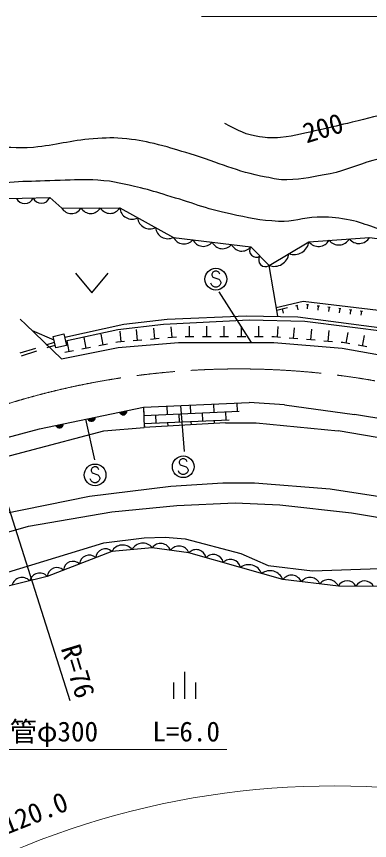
# Model space of a CAD drawing. Units: millimetres, scale not verified. Extents: x 40000 to 680000, y 20000 to 380000.
# Drawn here: x 363851 to 396392, y 238059 to 313902 of the extents above; entities that cross this region are included whole.
import ezdxf
from ezdxf.enums import TextEntityAlignment as Align

# ---------------------------------------------------------------- set-up
doc = ezdxf.new("R2010")
doc.units = ezdxf.units.MM
doc.header["$LTSCALE"] = 1000
doc.linetypes.add('CHAIN', pattern=[18.5, 12, -1.5, 3.5, -1.5])
for name, color, linetype, lineweight in [('M-BGD', 7, 'Continuous', 25), ('M-BMK', 2, 'CHAIN', 13), ('M-BMK-SRVR', 3, 'Continuous', 25), ('M-STR-HTXT', 7, 'Continuous', 13), ('M-STR-STRC', 7, 'Continuous', 25)]:
    doc.layers.add(name, color=color, linetype=linetype, lineweight=lineweight)
doc.styles.add('ＭＳ ゴシック', font='')
doc.styles.get('ＭＳ ゴシック').set_extended_font_data('MS Gothic')

msp = doc.modelspace()

# ---------------------------------------------------------------- linework, layer by layer
at = {"layer": 'M-BGD'}
for p, q in [((387925, 286305), (387134, 290980)), ((369301, 290270), (370801, 288470)), ((370801, 288470), (372301, 290270)), ((387845, 286875), (388819, 287102)), ((388332, 286988), (388423, 286599)), ((389598, 287283), (389793, 287329)), ((389695, 287306), (389786, 286916)), ((390578, 287405), (390776, 287381)), ((390677, 287393), (390629, 286996)), ((391570, 287285), (391769, 287261)), ((391670, 287273), (391622, 286876)), ((392563, 287165), (392762, 287141)), ((392662, 287153), (392614, 286756)), ((393556, 287045), (393754, 287021)), ((393655, 287033), (393607, 286636)), ((394549, 286925), (394747, 286901)), ((394648, 286913), (394600, 286516)), ((395541, 286805), (395740, 286781)), ((395641, 286793), (395593, 286396)), ((364718, 285563), (364194, 286046)), ((368004, 282404), (364718, 285563)), ((376605, 284219), (376522, 285216)), ((378200, 284353), (378116, 285350)), ((379798, 284402), (379798, 285402)), ((381398, 284402), (381398, 285402)), ((382998, 284402), (382998, 285402)), ((384598, 284402), (384598, 285402)), ((386198, 284402), (386198, 285402)), ((387901, 284378), (387981, 285375)), ((389392, 284257), (389473, 285254)), ((367313, 284119), (365338, 284967)), ((371842, 283673), (371651, 284654)), ((373486, 283957), (373403, 284954)), ((375011, 284085), (374927, 285082)), ((390987, 284128), (391067, 285125)), ((392581, 283999), (392662, 284996)), ((394252, 283833), (394428, 284817)), ((395748, 283565), (395924, 284549)), ((366584, 283670), (367361, 283911)), ((368702, 283060), (368510, 284041)), ((370272, 283366), (370080, 284348)), ((372235, 283750), (371450, 283596)), ((373158, 283930), (373020, 283903)), ((373815, 283985), (373158, 283930)), ((375410, 284119), (374612, 284052)), ((377004, 284253), (376207, 284186)), ((378598, 284387), (377801, 284320)), ((380198, 284402), (379398, 284402)), ((381798, 284402), (380998, 284402)), ((383398, 284402), (382598, 284402)), ((384998, 284402), (384198, 284402)), ((386598, 284402), (385798, 284402)), ((387606, 284402), (387398, 284402)), ((388196, 284354), (387606, 284402)), ((389791, 284225), (388993, 284290)), ((391385, 284096), (390588, 284161)), ((392980, 283967), (392183, 284031)), ((393937, 283889), (393778, 283902)), ((394567, 283777), (393937, 283889)), ((364197, 282930), (365629, 283374)), ((364302, 282682), (365735, 283126)), ((366690, 283422), (367422, 283649)), ((369094, 283136), (368309, 282983)), ((370665, 283443), (369879, 283290)), ((396142, 283495), (395354, 283636)), ((375562, 277929), (385292, 278370)), ((388562, 278158), (385292, 278370)), ((375562, 277929), (375606, 276082)), ((375562, 277929), (375596, 277180)), ((377710, 278027), (377744, 277277)), ((379858, 278124), (379892, 277375)), ((382006, 278221), (382040, 277472)), ((384154, 278319), (384188, 277570)), ((388562, 278158), (395019, 277267)), ((375580, 277179), (384373, 277578)), ((376670, 277229), (376704, 276480)), ((378818, 277326), (378852, 276577)), ((380966, 277423), (381000, 276674)), ((383114, 277521), (383148, 276772)), ((403599, 275823), (395019, 277267)), ((375598, 276429), (383455, 276786)), ((383126, 276501), (375606, 276082)), ((375630, 276431), (375646, 276084)), ((377778, 276528), (377793, 276204)), ((379926, 276626), (379940, 276323)), ((382074, 276723), (382086, 276443)), ((383126, 276501), (385929, 276501)), ((385929, 276501), (393490, 275780)), ((401985, 274294), (393490, 275780)), ((379339, 253589), (379339, 251089)), ((378339, 252589), (378339, 251089)), ((380339, 252589), (380339, 251089))]:
    msp.add_line(p, q, dxfattribs=at)
for points in [[(346923, 280356), (343045, 286456), (342612, 288309), (344475, 291197), (351696, 295039), (359258, 297059), (366913, 297226), (368025, 296262), (373372, 296281), (378321, 293575), (385447, 292704), (387134, 290980), (390803, 293167), (396391, 293575), (405696, 292333), (407688, 291796), (413615, 287564)], [(387785, 287131), (390262, 287708), (397227, 286867), (405935, 285933), (411917, 284480)], [(368296, 284390), (373738, 285590), (377730, 286058), (385036, 286356), (389794, 286271), (399606, 284955), (410447, 282694)], [(368376, 284050), (373185, 285081), (377391, 285591), (385291, 285974), (390431, 285847), (398246, 284870), (405255, 283469), (410309, 282280)], [(368004, 282404), (373228, 283424), (378792, 283892), (387585, 283892), (393872, 283383), (399563, 282364), (410689, 279153)], [(294436, 264261), (296992, 264230), (297919, 264219), (313975, 264220), (317509, 264319), (323235, 264815), (324594, 264943), (329086, 265537), (334406, 266558), (340650, 268257), (353350, 272506), (354694, 272928), (365965, 275948), (375562, 277929)], [(348890, 270085), (352670, 271274), (357937, 272082), (371912, 275778), (375606, 276082)], [(335214, 259337), (340735, 261036), (362568, 268132), (370596, 269746), (378071, 270682), (382871, 270979), (385802, 270980), (392768, 270428), (398545, 269536), (401986, 268730), (409079, 266394), (414306, 264907)], [(328715, 255853), (334662, 257256), (354158, 263883), (364946, 266985), (372635, 268302), (378624, 268898), (384018, 269153), (388138, 268941), (394722, 268219), (396931, 267837), (401943, 266648), (406531, 265119), (407039, 264948)], [(351057, 260018), (359722, 261760), (371913, 265456), (375608, 265924), (377562, 265967), (379389, 265839), (384528, 264481), (387034, 263376)], [(405096, 262456), (400009, 261424), (393517, 261466), (388407, 262077), (384493, 263193), (379743, 264542), (376361, 265010), (372645, 264668), (366690, 262365), (356929, 259954), (347050, 257957), (337739, 256304)], [(387034, 263376), (391145, 262891), (397325, 263080), (403128, 263782), (406478, 264406)]]:
    msp.add_lwpolyline(points, dxfattribs=at)
msp.add_lwpolyline([(367235, 284455), (368228, 284686), (368474, 283627), (367481, 283396)], close=True, dxfattribs=at)
for centre, radius, start, end in [((364609, 297512), 836, 204.95544, 337.54132), ((366140, 297546), 836, 204.95544, 337.54132), ((368914, 296810), 1044, 211.60943, 328.78776), ((370697, 296816), 1044, 211.60943, 328.78776), ((372479, 296822), 1044, 211.60943, 328.78776), ((374501, 296386), 1134, 185.31215, 297.34672), ((376150, 295484), 1134, 185.31215, 297.34672), ((377800, 294582), 1134, 185.31215, 297.34672), ((379279, 294017), 1055, 204.78228, 321.27958), ((395415, 294127), 1122, 217.84081, 330.50597), ((381060, 293800), 1055, 204.78228, 321.27958), ((382842, 293582), 1055, 204.78228, 321.27958), ((384624, 293364), 1055, 204.78228, 321.27958), ((389430, 293386), 1391, 250.61877, 350.96769), ((391689, 293856), 1122, 217.84081, 330.50597), ((393552, 293991), 1122, 217.84081, 330.50597), ((385950, 292352), 614, 145.03705, 303.71744), ((387595, 292292), 1391, 250.61877, 350.96769), ((386793, 291490), 614, 145.03705, 303.71744), ((373691, 277598), 354, 200.46403, 2.86921), ((373691, 277598), 283, 202.68807, 0.64517), ((370753, 276992), 354, 200.46403, 2.86921), ((370753, 276992), 283, 202.68807, 0.64517), ((370753, 276992), 212, 206.43439, 356.89884), ((370753, 276992), 142, 214.14612, 349.18711), ((370753, 276992), 100, 224.46379, 338.86945), ((373691, 277598), 212, 206.43439, 356.89884), ((373691, 277598), 142, 214.14612, 349.18711), ((373691, 277598), 100, 224.46379, 338.86945), ((367815, 276385), 354, 200.46403, 2.86921), ((367815, 276385), 283, 202.68807, 0.64517), ((367815, 276385), 212, 206.43439, 356.89884), ((367815, 276385), 142, 214.14612, 349.18711), ((367815, 276385), 100, 224.46379, 338.86945), ((372040, 264019), 887, 47.0134, 175.27026), ((373631, 264136), 1120, 38.87251, 151.64142), ((375489, 264307), 1120, 38.87251, 151.64142), ((377141, 264419), 979, 21.41276, 142.83936), ((378832, 264185), 979, 21.41276, 142.83936), ((380418, 263906), 927, 11.58103, 136.70024), ((370551, 263444), 887, 47.0134, 175.27026), ((382002, 263456), 927, 11.58103, 136.70024), ((367574, 262292), 887, 47.0134, 175.27026), ((369063, 262868), 887, 47.0134, 175.27026), ((383585, 263007), 927, 11.58103, 136.70024), ((385257, 262159), 1285, 21.74276, 126.43605), ((365985, 261725), 952, 42.22117, 165.52803), ((387213, 261601), 1285, 21.74276, 126.43605), ((389201, 261493), 986, 22.69492, 143.65135), ((364358, 261324), 952, 42.22117, 165.52803), ((390904, 261289), 986, 22.69492, 143.65135), ((392607, 261085), 986, 22.69492, 143.65135), ((394326, 261052), 909, 26.35562, 152.90339), ((395949, 261041), 909, 26.35562, 152.90339)]:
    msp.add_arc(centre, radius, start, end, dxfattribs=at)
for points, knots in [([(426997, 308352), (425308, 307708), (424832, 307544), (423424, 307083), (421278, 306379), (420080, 305909), (417852, 305538), (415633, 305168), (414353, 305061), (412106, 305165), (410786, 305227), (410058, 305407), (408754, 305621), (407872, 305765), (407397, 305977), (406506, 306048), (405219, 306151), (404486, 306094), (403202, 305966), (401441, 305789), (400480, 305497), (398750, 305124), (397189, 304788), (396330, 304531), (394777, 304162), (393632, 303890), (392993, 303730), (391844, 303479), (390420, 303168), (389631, 302918), (388181, 302765), (387433, 302686), (387002, 302728), (386257, 302827), (384933, 303003), (384412, 303358), (383060, 304038)], [0, 0, 0, 0, 1, 1, 1, 2, 2, 2, 3, 3, 3, 4, 4, 4, 5, 5, 5, 6, 6, 6, 7, 7, 7, 8, 8, 8, 9, 9, 9, 10, 10, 10, 11, 11, 11, 12, 12, 12, 12]), ([(417829, 302552), (415796, 302228), (415182, 302110), (413469, 302036), (412088, 301976), (411313, 302043), (409931, 302067), (408391, 302094), (407526, 302302), (405989, 302191), (405148, 302130), (404680, 302046), (403848, 301912), (401046, 301459), (399442, 301345), (396693, 300639), (395133, 300238), (394332, 299737), (392752, 299429), (391214, 299129), (390345, 298931), (388779, 298870), (388022, 298841), (387600, 298983), (386855, 299118), (384040, 299630), (382590, 300438), (379848, 301252), (378717, 301588), (378094, 301816), (376949, 302100), (375825, 302379), (375184, 302517), (374032, 302638), (372818, 302765), (372124, 302731), (370907, 302638), (368746, 302473), (367572, 302052), (365414, 301852), (363811, 301703), (362865, 302026), (361296, 301665), (360506, 301484), (360108, 301231), (359351, 300941), (356666, 299912), (355121, 299435), (352492, 298272), (350786, 297517), (349862, 297025), (348167, 296244), (345868, 295185), (344468, 294823), (342249, 293606), (341020, 292931), (340271, 292599), (339239, 291651), (338323, 290809), (338004, 290373), (337208, 289198)], [0, 0, 0, 0, 1, 1, 1, 2, 2, 2, 3, 3, 3, 4, 4, 4, 5, 5, 5, 6, 6, 6, 7, 7, 7, 8, 8, 8, 9, 9, 9, 10, 10, 10, 11, 11, 11, 12, 12, 12, 13, 13, 13, 14, 14, 14, 15, 15, 15, 16, 16, 16, 17, 17, 17, 18, 18, 18, 19, 19, 19, 20, 20, 20, 20]), ([(409691, 294218), (409202, 294076), (409050, 294050), (408635, 293958), (407253, 293653), (406450, 293570), (405035, 293555), (402563, 293528), (401155, 293538), (398719, 293958), (396941, 294265), (396056, 294917), (394280, 295231), (393239, 295415), (392637, 295442), (391580, 295417), (390179, 295384), (389411, 294980), (388011, 295045), (386247, 295126), (385269, 295361), (383541, 295727), (381218, 296221), (379988, 296778), (377706, 297435), (376757, 297708), (376239, 297916), (375273, 298127), (373757, 298459), (372912, 298740), (371363, 298831), (369999, 298911), (369230, 298869), (367866, 298810), (365191, 298694), (363665, 298792), (361027, 298334), (359434, 298057), (358538, 297879), (356992, 297403), (354501, 296636), (353136, 296106), (350712, 295147), (348821, 294399), (347711, 294065), (345933, 293078), (344824, 292463), (344260, 292013), (343274, 291216), (342142, 290302), (341566, 289722), (340480, 288754), (339680, 288040), (339306, 287548), (338442, 286912), (337811, 286448), (337423, 286232), (336725, 285878), (335911, 285464), (335402, 285344), (334531, 285071), (334015, 284908), (333715, 284853), (333186, 284740), (332482, 284588), (332054, 284662), (331366, 284450), (330950, 284322), (330726, 284219), (330331, 284036), (329501, 283651), (329232, 283394), (328375, 282747)], [0, 0, 0, 0, 1, 1, 1, 2, 2, 2, 3, 3, 3, 4, 4, 4, 5, 5, 5, 6, 6, 6, 7, 7, 7, 8, 8, 8, 9, 9, 9, 10, 10, 10, 11, 11, 11, 12, 12, 12, 13, 13, 13, 14, 14, 14, 15, 15, 15, 16, 16, 16, 17, 17, 17, 18, 18, 18, 19, 19, 19, 20, 20, 20, 21, 21, 21, 22, 22, 22, 23, 23, 23, 24, 24, 24, 24])]:
    msp.add_open_spline(points, degree=3, knots=knots, dxfattribs=at)
at = {"layer": 'M-BMK'}
msp.add_arc((384347, 209163), 72301, 69.32858, 108.73365, dxfattribs=at)
at = {"layer": 'M-BMK-SRVR'}
msp.add_line((360592, 276621), (368765, 250957), dxfattribs=at)
at = {"layer": 'M-STR-HTXT'}
for points in [[(410953, 281930), (410953, 313902), (380911, 313902)], [(346828, 270094), (352751, 246450), (383235, 246450)]]:
    msp.add_lwpolyline(points, dxfattribs=at)
msp.add_arc((393053, 167220), 75860, 77.70608, 113.07982, dxfattribs=at)
at = {"layer": 'M-STR-STRC'}
for p, q in [((381954, 290361), (381863, 290179)), ((381863, 290179), (381863, 290088)), ((381863, 290088), (381954, 289906)), ((382136, 290452), (381954, 290361)), ((381954, 289906), (382500, 289725)), ((382318, 290452), (382136, 290452)), ((382500, 290361), (382318, 290452)), ((382591, 290179), (382500, 290361)), ((382500, 289725), (382591, 289634)), ((381863, 289179), (381772, 289361)), ((381954, 289088), (381863, 289179)), ((382136, 288997), (381954, 289088)), ((382318, 288997), (382136, 288997)), ((382500, 289088), (382318, 288997)), ((382591, 289179), (382500, 289088)), ((382591, 289634), (382681, 289452)), ((382681, 289361), (382591, 289179)), ((382681, 289452), (382681, 289361)), ((385521, 283892), (382519, 288557)), ((378973, 278084), (379308, 273878)), ((370226, 276828), (371051, 273086)), ((378952, 273096), (378861, 272915)), ((379134, 273187), (378952, 273096)), ((379315, 273187), (379134, 273187)), ((379497, 273096), (379315, 273187)), ((379588, 272915), (379497, 273096)), ((370820, 272346), (370729, 272164)), ((371002, 272437), (370820, 272346)), ((371183, 272437), (371002, 272437)), ((371365, 272346), (371183, 272437)), ((371456, 272164), (371365, 272346)), ((378861, 272915), (378861, 272824)), ((378861, 272824), (378952, 272642)), ((378952, 272642), (379497, 272460)), ((379497, 272460), (379588, 272369)), ((379588, 272369), (379679, 272187)), ((370729, 272164), (370729, 272073)), ((370729, 272073), (370820, 271891)), ((370820, 271891), (371365, 271709)), ((371365, 271709), (371456, 271618)), ((371456, 271618), (371547, 271437)), ((378861, 271915), (378770, 272096)), ((378952, 271824), (378861, 271915)), ((379134, 271733), (378952, 271824)), ((379315, 271733), (379134, 271733)), ((379497, 271824), (379315, 271733)), ((379588, 271915), (379497, 271824)), ((379679, 272096), (379588, 271915)), ((379679, 272187), (379679, 272096)), ((370729, 271164), (370638, 271346)), ((370820, 271073), (370729, 271164)), ((371002, 270982), (370820, 271073)), ((371183, 270982), (371002, 270982)), ((371365, 271073), (371183, 270982)), ((371456, 271164), (371365, 271073)), ((371547, 271346), (371456, 271164)), ((371547, 271437), (371547, 271346))]:
    msp.add_line(p, q, dxfattribs=at)
for centre in [(382227, 289725), (379224, 272460), (371093, 271709)]:
    msp.add_circle(centre, 1000, dxfattribs=at)

# ---------------------------------------------------------------- texts
at = {"layer": 'M-BGD', "style": 'ＭＳ ゴシック'}
msp.add_text('200', height=1833, rotation=17.12, dxfattribs=at).set_placement((390741, 301687), align=Align.BOTTOM_LEFT)
at = {"layer": 'M-BMK-SRVR', "style": 'ＭＳ ゴシック'}
msp.add_text('R=76', height=1833, rotation=286.911, dxfattribs=at).set_placement((368799, 256029), align=Align.MIDDLE_LEFT)
at = {"layer": 'M-STR-HTXT', "style": 'ＭＳ ゴシック'}
msp.add_text('ヒューム管φ300\u3000\u3000L=6.0', height=1833, dxfattribs=at).set_placement((367920, 248092), align=Align.MIDDLE_CENTER)
msp.add_text('ガードレール L=120.0', height=1833, rotation=21.67, dxfattribs=at).set_placement((357388, 235783), align=Align.BOTTOM_CENTER)

doc.saveas('drawing.dxf')
